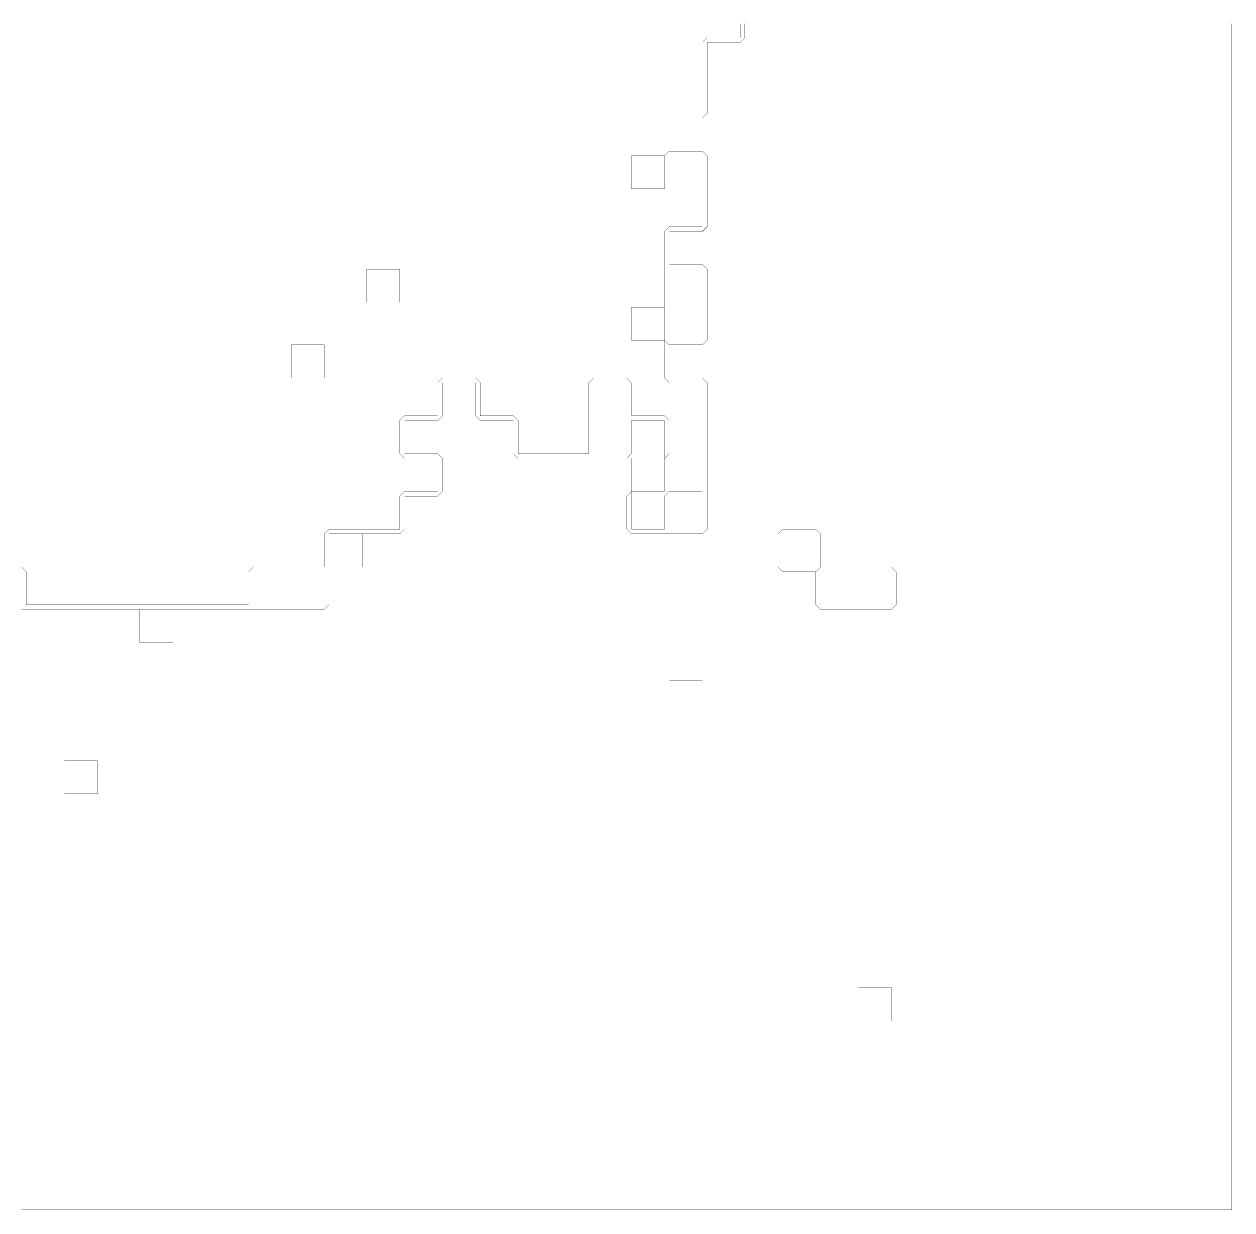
# Model space of a CAD drawing. Header units: metres. Extents: x 0 to 4990, y -4990 to 0.
# Drawn here: x 2495 to 4990, y -4990 to -2540 of the extents above; entities that cross this region are included whole.
import ezdxf

# ---------------------------------------------------------------- set-up
doc = ezdxf.new("R2010")
doc.units = ezdxf.units.M
for name, color, linetype in [('conductor', 1, 'Continuous'), ('dielectric', 8, 'Continuous'), ('substrate', 5, 'Continuous')]:
    doc.layers.add(name, color=color, linetype=linetype)

msp = doc.modelspace()

# ---------------------------------------------------------------- linework, layer by layer
at = {"layer": 'conductor', "const_width": 0.5}
msp.add_lwpolyline([(2490.234375, -3662.109375), (2500, -3671.875), (2500, -3681.640625), (2500, -3691.40625), (2500, -3701.171875), (2500, -3710.9375), (2500, -3720.703125), (2500, -3730.46875), (2500, -3740.234375), (2509.765625, -3740.234375), (2519.53125, -3740.234375), (2529.296875, -3740.234375), (2539.0625, -3740.234375), (2548.828125, -3740.234375), (2558.59375, -3740.234375), (2568.359375, -3740.234375), (2578.125, -3740.234375), (2587.890625, -3740.234375), (2597.65625, -3740.234375), (2607.421875, -3740.234375), (2617.1875, -3740.234375), (2626.953125, -3740.234375), (2636.71875, -3740.234375), (2646.484375, -3740.234375), (2656.25, -3740.234375), (2666.015625, -3740.234375), (2675.78125, -3740.234375), (2685.546875, -3740.234375), (2695.3125, -3740.234375), (2705.078125, -3740.234375), (2714.84375, -3740.234375), (2724.609375, -3740.234375), (2734.375, -3740.234375), (2744.140625, -3740.234375), (2753.90625, -3740.234375), (2763.671875, -3740.234375), (2773.4375, -3740.234375), (2783.203125, -3740.234375), (2792.96875, -3740.234375), (2802.734375, -3740.234375), (2812.5, -3740.234375), (2822.265625, -3740.234375), (2832.03125, -3740.234375), (2841.796875, -3740.234375), (2851.5625, -3740.234375), (2861.328125, -3740.234375), (2871.09375, -3740.234375), (2880.859375, -3740.234375), (2890.625, -3740.234375), (2900.390625, -3740.234375), (2910.15625, -3740.234375), (2919.921875, -3740.234375), (2929.6875, -3740.234375), (2939.453125, -3740.234375), (2949.21875, -3740.234375), (2958.984375, -3740.234375), (2958.984375, -3730.46875), (2958.984375, -3720.703125), (2958.984375, -3710.9375), (2958.984375, -3701.171875), (2958.984375, -3691.40625), (2958.984375, -3681.640625), (2958.984375, -3671.875), (2968.75, -3662.109375), (2978.515625, -3662.109375), (2988.28125, -3662.109375), (2998.046875, -3662.109375), (3007.8125, -3662.109375), (3017.578125, -3662.109375), (3027.34375, -3662.109375), (3037.109375, -3662.109375), (3046.875, -3662.109375), (3056.640625, -3662.109375), (3066.40625, -3662.109375), (3076.171875, -3662.109375), (3085.9375, -3662.109375), (3095.703125, -3662.109375), (3105.46875, -3662.109375), (3115.234375, -3662.109375), (3115.234375, -3652.34375), (3115.234375, -3642.578125), (3115.234375, -3632.8125), (3115.234375, -3623.046875), (3115.234375, -3613.28125), (3115.234375, -3603.515625), (3115.234375, -3593.75), (3125, -3583.984375), (3134.765625, -3583.984375), (3144.53125, -3583.984375), (3154.296875, -3583.984375), (3164.0625, -3583.984375), (3173.828125, -3583.984375), (3183.59375, -3583.984375), (3193.359375, -3583.984375), (3203.125, -3583.984375), (3212.890625, -3583.984375), (3222.65625, -3583.984375), (3232.421875, -3583.984375), (3242.1875, -3583.984375), (3251.953125, -3583.984375), (3261.71875, -3583.984375), (3271.484375, -3583.984375), (3271.484375, -3574.21875), (3271.484375, -3564.453125), (3271.484375, -3554.6875), (3271.484375, -3544.921875), (3271.484375, -3535.15625), (3271.484375, -3525.390625), (3271.484375, -3515.625), (3281.25, -3505.859375), (3291.015625, -3505.859375), (3300.78125, -3505.859375), (3310.546875, -3505.859375), (3320.3125, -3505.859375), (3330.078125, -3505.859375), (3339.84375, -3505.859375), (3349.609375, -3505.859375), (3349.609375, -3496.09375), (3349.609375, -3486.328125), (3349.609375, -3476.5625), (3349.609375, -3466.796875), (3349.609375, -3457.03125), (3349.609375, -3447.265625), (3349.609375, -3437.5), (3339.84375, -3437.5), (3330.078125, -3437.5), (3320.3125, -3437.5), (3310.546875, -3437.5), (3300.78125, -3437.5), (3291.015625, -3437.5), (3281.25, -3437.5), (3271.484375, -3427.734375), (3271.484375, -3417.96875), (3271.484375, -3408.203125), (3271.484375, -3398.4375), (3271.484375, -3388.671875), (3271.484375, -3378.90625), (3271.484375, -3369.140625), (3271.484375, -3359.375), (3281.25, -3349.609375), (3291.015625, -3349.609375), (3300.78125, -3349.609375), (3310.546875, -3349.609375), (3320.3125, -3349.609375), (3330.078125, -3349.609375), (3339.84375, -3349.609375), (3349.609375, -3349.609375), (3349.609375, -3339.84375), (3349.609375, -3330.078125), (3349.609375, -3320.3125), (3349.609375, -3310.546875), (3349.609375, -3300.78125), (3349.609375, -3291.015625), (3349.609375, -3281.25), (3359.375, -3271.484375), (3369.140625, -3271.484375), (3378.90625, -3271.484375), (3388.671875, -3271.484375), (3398.4375, -3271.484375), (3408.203125, -3271.484375), (3417.96875, -3271.484375), (3427.734375, -3271.484375), (3437.5, -3281.25), (3437.5, -3291.015625), (3437.5, -3300.78125), (3437.5, -3310.546875), (3437.5, -3320.3125), (3437.5, -3330.078125), (3437.5, -3339.84375), (3437.5, -3349.609375), (3447.265625, -3349.609375), (3457.03125, -3349.609375), (3466.796875, -3349.609375), (3476.5625, -3349.609375), (3486.328125, -3349.609375), (3496.09375, -3349.609375), (3505.859375, -3349.609375), (3515.625, -3359.375), (3515.625, -3369.140625), (3515.625, -3378.90625), (3515.625, -3388.671875), (3515.625, -3398.4375), (3515.625, -3408.203125), (3515.625, -3417.96875), (3515.625, -3427.734375), (3525.390625, -3427.734375), (3535.15625, -3427.734375), (3544.921875, -3427.734375), (3554.6875, -3427.734375), (3564.453125, -3427.734375), (3574.21875, -3427.734375), (3583.984375, -3427.734375), (3593.75, -3427.734375), (3603.515625, -3427.734375), (3613.28125, -3427.734375), (3623.046875, -3427.734375), (3632.8125, -3427.734375), (3642.578125, -3427.734375), (3652.34375, -3427.734375), (3662.109375, -3427.734375), (3662.109375, -3417.96875), (3662.109375, -3408.203125), (3662.109375, -3398.4375), (3662.109375, -3388.671875), (3662.109375, -3378.90625), (3662.109375, -3369.140625), (3662.109375, -3359.375), (3662.109375, -3349.609375), (3662.109375, -3339.84375), (3662.109375, -3330.078125), (3662.109375, -3320.3125), (3662.109375, -3310.546875), (3662.109375, -3300.78125), (3662.109375, -3291.015625), (3662.109375, -3281.25), (3671.875, -3271.484375), (3681.640625, -3271.484375), (3691.40625, -3271.484375), (3701.171875, -3271.484375), (3710.9375, -3271.484375), (3720.703125, -3271.484375), (3730.46875, -3271.484375), (3740.234375, -3271.484375), (3750, -3281.25), (3750, -3291.015625), (3750, -3300.78125), (3750, -3310.546875), (3750, -3320.3125), (3750, -3330.078125), (3750, -3339.84375), (3750, -3349.609375), (3759.765625, -3349.609375), (3769.53125, -3349.609375), (3779.296875, -3349.609375), (3789.0625, -3349.609375), (3798.828125, -3349.609375), (3808.59375, -3349.609375), (3818.359375, -3349.609375), (3828.125, -3359.375), (3828.125, -3369.140625), (3828.125, -3378.90625), (3828.125, -3388.671875), (3828.125, -3398.4375), (3828.125, -3408.203125), (3828.125, -3417.96875), (3828.125, -3427.734375), (3818.359375, -3437.5), (3808.59375, -3437.5), (3798.828125, -3437.5), (3789.0625, -3437.5), (3779.296875, -3437.5), (3769.53125, -3437.5), (3759.765625, -3437.5), (3750, -3437.5), (3750, -3447.265625), (3750, -3457.03125), (3750, -3466.796875), (3750, -3476.5625), (3750, -3486.328125), (3750, -3496.09375), (3750, -3505.859375), (3750, -3515.625), (3750, -3525.390625), (3750, -3535.15625), (3750, -3544.921875), (3750, -3554.6875), (3750, -3564.453125), (3750, -3574.21875), (3750, -3583.984375), (3759.765625, -3583.984375), (3769.53125, -3583.984375), (3779.296875, -3583.984375), (3789.0625, -3583.984375), (3798.828125, -3583.984375), (3808.59375, -3583.984375), (3818.359375, -3583.984375), (3818.359375, -3574.21875), (3818.359375, -3564.453125), (3818.359375, -3554.6875), (3818.359375, -3544.921875), (3818.359375, -3535.15625), (3818.359375, -3525.390625), (3818.359375, -3515.625), (3828.125, -3505.859375), (3837.890625, -3505.859375), (3847.65625, -3505.859375), (3857.421875, -3505.859375), (3867.1875, -3505.859375), (3876.953125, -3505.859375), (3886.71875, -3505.859375), (3896.484375, -3505.859375), (3896.484375, -3496.09375), (3896.484375, -3486.328125), (3896.484375, -3476.5625), (3896.484375, -3466.796875), (3896.484375, -3457.03125), (3896.484375, -3447.265625), (3896.484375, -3437.5), (3896.484375, -3427.734375), (3896.484375, -3417.96875), (3896.484375, -3408.203125), (3896.484375, -3398.4375), (3896.484375, -3388.671875), (3896.484375, -3378.90625), (3896.484375, -3369.140625), (3896.484375, -3359.375), (3896.484375, -3349.609375), (3896.484375, -3339.84375), (3896.484375, -3330.078125), (3896.484375, -3320.3125), (3896.484375, -3310.546875), (3896.484375, -3300.78125), (3896.484375, -3291.015625), (3896.484375, -3281.25), (3886.71875, -3281.25), (3876.953125, -3281.25), (3867.1875, -3281.25), (3857.421875, -3281.25), (3847.65625, -3281.25), (3837.890625, -3281.25), (3828.125, -3281.25), (3818.359375, -3271.484375), (3818.359375, -3261.71875), (3818.359375, -3251.953125), (3818.359375, -3242.1875), (3818.359375, -3232.421875), (3818.359375, -3222.65625), (3818.359375, -3212.890625), (3818.359375, -3203.125), (3818.359375, -3193.359375), (3818.359375, -3183.59375), (3818.359375, -3173.828125), (3818.359375, -3164.0625), (3818.359375, -3154.296875), (3818.359375, -3144.53125), (3818.359375, -3134.765625), (3818.359375, -3125), (3818.359375, -3115.234375), (3818.359375, -3105.46875), (3818.359375, -3095.703125), (3818.359375, -3085.9375), (3818.359375, -3076.171875), (3818.359375, -3066.40625), (3818.359375, -3056.640625), (3818.359375, -3046.875), (3818.359375, -3037.109375), (3818.359375, -3027.34375), (3818.359375, -3017.578125), (3818.359375, -3007.8125), (3818.359375, -2998.046875), (3818.359375, -2988.28125), (3818.359375, -2978.515625), (3818.359375, -2968.75), (3828.125, -2958.984375), (3837.890625, -2958.984375), (3847.65625, -2958.984375), (3857.421875, -2958.984375), (3867.1875, -2958.984375), (3876.953125, -2958.984375), (3886.71875, -2958.984375), (3896.484375, -2958.984375), (3896.484375, -2949.21875), (3896.484375, -2939.453125), (3896.484375, -2929.6875), (3896.484375, -2919.921875), (3896.484375, -2910.15625), (3896.484375, -2900.390625), (3896.484375, -2890.625), (3896.484375, -2880.859375), (3896.484375, -2871.09375), (3896.484375, -2861.328125), (3896.484375, -2851.5625), (3896.484375, -2841.796875), (3896.484375, -2832.03125), (3896.484375, -2822.265625), (3896.484375, -2812.5), (3896.484375, -2802.734375), (3896.484375, -2792.96875), (3896.484375, -2783.203125), (3896.484375, -2773.4375), (3896.484375, -2763.671875), (3896.484375, -2753.90625), (3896.484375, -2744.140625), (3896.484375, -2734.375), (3896.484375, -2724.609375), (3896.484375, -2714.84375), (3896.484375, -2705.078125), (3896.484375, -2695.3125), (3896.484375, -2685.546875), (3896.484375, -2675.78125), (3896.484375, -2666.015625), (3896.484375, -2656.25), (3896.484375, -2646.484375), (3896.484375, -2636.71875), (3896.484375, -2626.953125), (3896.484375, -2617.1875), (3896.484375, -2607.421875), (3896.484375, -2597.65625), (3896.484375, -2587.890625), (3896.484375, -2578.125), (3906.25, -2568.359375), (3916.015625, -2568.359375), (3925.78125, -2568.359375), (3935.546875, -2568.359375), (3945.3125, -2568.359375), (3955.078125, -2568.359375), (3964.84375, -2568.359375), (3974.609375, -2568.359375), (3974.609375, -2558.59375), (3974.609375, -2548.828125), (3974.609375, -2539.0625)], dxfattribs=at)
at = {"layer": 'dielectric', "const_width": 0.5}
for points in [[(3828.125, -3203.125), (3828.125, -3212.890625), (3828.125, -3222.65625), (3828.125, -3232.421875), (3828.125, -3242.1875), (3828.125, -3251.953125), (3828.125, -3261.71875), (3828.125, -3271.484375), (3837.890625, -3271.484375), (3847.65625, -3271.484375), (3857.421875, -3271.484375), (3867.1875, -3271.484375), (3876.953125, -3271.484375), (3886.71875, -3271.484375), (3896.484375, -3271.484375), (3896.484375, -3261.71875), (3896.484375, -3251.953125), (3896.484375, -3242.1875), (3896.484375, -3232.421875), (3896.484375, -3222.65625), (3896.484375, -3212.890625), (3896.484375, -3203.125), (3886.71875, -3203.125), (3876.953125, -3203.125), (3867.1875, -3203.125), (3857.421875, -3203.125), (3847.65625, -3203.125), (3837.890625, -3203.125)], [(3125, -3593.75), (3125, -3603.515625), (3125, -3613.28125), (3125, -3623.046875), (3125, -3632.8125), (3125, -3642.578125), (3125, -3652.34375), (3125, -3662.109375), (3134.765625, -3662.109375), (3144.53125, -3662.109375), (3154.296875, -3662.109375), (3164.0625, -3662.109375), (3173.828125, -3662.109375), (3183.59375, -3662.109375), (3193.359375, -3662.109375), (3193.359375, -3652.34375), (3193.359375, -3642.578125), (3193.359375, -3632.8125), (3193.359375, -3623.046875), (3193.359375, -3613.28125), (3193.359375, -3603.515625), (3193.359375, -3593.75), (3183.59375, -3593.75), (3173.828125, -3593.75), (3164.0625, -3593.75), (3154.296875, -3593.75), (3144.53125, -3593.75), (3134.765625, -3593.75)], [(2734.375, -3750), (2734.375, -3759.765625), (2734.375, -3769.53125), (2734.375, -3779.296875), (2734.375, -3789.0625), (2734.375, -3798.828125), (2734.375, -3808.59375), (2734.375, -3818.359375), (2744.140625, -3818.359375), (2753.90625, -3818.359375), (2763.671875, -3818.359375), (2773.4375, -3818.359375), (2783.203125, -3818.359375), (2792.96875, -3818.359375), (2802.734375, -3818.359375), (2802.734375, -3808.59375), (2802.734375, -3798.828125), (2802.734375, -3789.0625), (2802.734375, -3779.296875), (2802.734375, -3769.53125), (2802.734375, -3759.765625), (2802.734375, -3750), (2792.96875, -3750), (2783.203125, -3750), (2773.4375, -3750), (2763.671875, -3750), (2753.90625, -3750), (2744.140625, -3750)], [(3828.125, -3828.125), (3828.125, -3837.890625), (3828.125, -3847.65625), (3828.125, -3857.421875), (3828.125, -3867.1875), (3828.125, -3876.953125), (3828.125, -3886.71875), (3828.125, -3896.484375), (3837.890625, -3896.484375), (3847.65625, -3896.484375), (3857.421875, -3896.484375), (3867.1875, -3896.484375), (3876.953125, -3896.484375), (3886.71875, -3896.484375), (3896.484375, -3896.484375), (3896.484375, -3886.71875), (3896.484375, -3876.953125), (3896.484375, -3867.1875), (3896.484375, -3857.421875), (3896.484375, -3847.65625), (3896.484375, -3837.890625), (3896.484375, -3828.125), (3886.71875, -3828.125), (3876.953125, -3828.125), (3867.1875, -3828.125), (3857.421875, -3828.125), (3847.65625, -3828.125), (3837.890625, -3828.125)], [(2578.125, -4062.5), (2578.125, -4072.265625), (2578.125, -4082.03125), (2578.125, -4091.796875), (2578.125, -4101.5625), (2578.125, -4111.328125), (2578.125, -4121.09375), (2578.125, -4130.859375), (2587.890625, -4130.859375), (2597.65625, -4130.859375), (2607.421875, -4130.859375), (2617.1875, -4130.859375), (2626.953125, -4130.859375), (2636.71875, -4130.859375), (2646.484375, -4130.859375), (2646.484375, -4121.09375), (2646.484375, -4111.328125), (2646.484375, -4101.5625), (2646.484375, -4091.796875), (2646.484375, -4082.03125), (2646.484375, -4072.265625), (2646.484375, -4062.5), (2636.71875, -4062.5), (2626.953125, -4062.5), (2617.1875, -4062.5), (2607.421875, -4062.5), (2597.65625, -4062.5), (2587.890625, -4062.5)], [(4218.75, -4531.25), (4218.75, -4541.015625), (4218.75, -4550.78125), (4218.75, -4560.546875), (4218.75, -4570.3125), (4218.75, -4580.078125), (4218.75, -4589.84375), (4218.75, -4599.609375), (4228.515625, -4599.609375), (4238.28125, -4599.609375), (4248.046875, -4599.609375), (4257.8125, -4599.609375), (4267.578125, -4599.609375), (4277.34375, -4599.609375), (4287.109375, -4599.609375), (4287.109375, -4589.84375), (4287.109375, -4580.078125), (4287.109375, -4570.3125), (4287.109375, -4560.546875), (4287.109375, -4550.78125), (4287.109375, -4541.015625), (4287.109375, -4531.25), (4277.34375, -4531.25), (4267.578125, -4531.25), (4257.8125, -4531.25), (4248.046875, -4531.25), (4238.28125, -4531.25), (4228.515625, -4531.25)]]:
    msp.add_lwpolyline(points, close=True, dxfattribs=at)
at = {"layer": 'substrate', "const_width": 0.5}
for points in [[(2490.234375, -4990.234375), (2500, -4990.234375), (2509.765625, -4990.234375), (2519.53125, -4990.234375), (2529.296875, -4990.234375), (2539.0625, -4990.234375), (2548.828125, -4990.234375), (2558.59375, -4990.234375), (2568.359375, -4990.234375), (2578.125, -4990.234375), (2587.890625, -4990.234375), (2597.65625, -4990.234375), (2607.421875, -4990.234375), (2617.1875, -4990.234375), (2626.953125, -4990.234375), (2636.71875, -4990.234375), (2646.484375, -4990.234375), (2656.25, -4990.234375), (2666.015625, -4990.234375), (2675.78125, -4990.234375), (2685.546875, -4990.234375), (2695.3125, -4990.234375), (2705.078125, -4990.234375), (2714.84375, -4990.234375), (2724.609375, -4990.234375), (2734.375, -4990.234375), (2744.140625, -4990.234375), (2753.90625, -4990.234375), (2763.671875, -4990.234375), (2773.4375, -4990.234375), (2783.203125, -4990.234375), (2792.96875, -4990.234375), (2802.734375, -4990.234375), (2812.5, -4990.234375), (2822.265625, -4990.234375), (2832.03125, -4990.234375), (2841.796875, -4990.234375), (2851.5625, -4990.234375), (2861.328125, -4990.234375), (2871.09375, -4990.234375), (2880.859375, -4990.234375), (2890.625, -4990.234375), (2900.390625, -4990.234375), (2910.15625, -4990.234375), (2919.921875, -4990.234375), (2929.6875, -4990.234375), (2939.453125, -4990.234375), (2949.21875, -4990.234375), (2958.984375, -4990.234375), (2968.75, -4990.234375), (2978.515625, -4990.234375), (2988.28125, -4990.234375), (2998.046875, -4990.234375), (3007.8125, -4990.234375), (3017.578125, -4990.234375), (3027.34375, -4990.234375), (3037.109375, -4990.234375), (3046.875, -4990.234375), (3056.640625, -4990.234375), (3066.40625, -4990.234375), (3076.171875, -4990.234375), (3085.9375, -4990.234375), (3095.703125, -4990.234375), (3105.46875, -4990.234375), (3115.234375, -4990.234375), (3125, -4990.234375), (3134.765625, -4990.234375), (3144.53125, -4990.234375), (3154.296875, -4990.234375), (3164.0625, -4990.234375), (3173.828125, -4990.234375), (3183.59375, -4990.234375), (3193.359375, -4990.234375), (3203.125, -4990.234375), (3212.890625, -4990.234375), (3222.65625, -4990.234375), (3232.421875, -4990.234375), (3242.1875, -4990.234375), (3251.953125, -4990.234375), (3261.71875, -4990.234375), (3271.484375, -4990.234375), (3281.25, -4990.234375), (3291.015625, -4990.234375), (3300.78125, -4990.234375), (3310.546875, -4990.234375), (3320.3125, -4990.234375), (3330.078125, -4990.234375), (3339.84375, -4990.234375), (3349.609375, -4990.234375), (3359.375, -4990.234375), (3369.140625, -4990.234375), (3378.90625, -4990.234375), (3388.671875, -4990.234375), (3398.4375, -4990.234375), (3408.203125, -4990.234375), (3417.96875, -4990.234375), (3427.734375, -4990.234375), (3437.5, -4990.234375), (3447.265625, -4990.234375), (3457.03125, -4990.234375), (3466.796875, -4990.234375), (3476.5625, -4990.234375), (3486.328125, -4990.234375), (3496.09375, -4990.234375), (3505.859375, -4990.234375), (3515.625, -4990.234375), (3525.390625, -4990.234375), (3535.15625, -4990.234375), (3544.921875, -4990.234375), (3554.6875, -4990.234375), (3564.453125, -4990.234375), (3574.21875, -4990.234375), (3583.984375, -4990.234375), (3593.75, -4990.234375), (3603.515625, -4990.234375), (3613.28125, -4990.234375), (3623.046875, -4990.234375), (3632.8125, -4990.234375), (3642.578125, -4990.234375), (3652.34375, -4990.234375), (3662.109375, -4990.234375), (3671.875, -4990.234375), (3681.640625, -4990.234375), (3691.40625, -4990.234375), (3701.171875, -4990.234375), (3710.9375, -4990.234375), (3720.703125, -4990.234375), (3730.46875, -4990.234375), (3740.234375, -4990.234375), (3750, -4990.234375), (3759.765625, -4990.234375), (3769.53125, -4990.234375), (3779.296875, -4990.234375), (3789.0625, -4990.234375), (3798.828125, -4990.234375), (3808.59375, -4990.234375), (3818.359375, -4990.234375), (3828.125, -4990.234375), (3837.890625, -4990.234375), (3847.65625, -4990.234375), (3857.421875, -4990.234375), (3867.1875, -4990.234375), (3876.953125, -4990.234375), (3886.71875, -4990.234375), (3896.484375, -4990.234375), (3906.25, -4990.234375), (3916.015625, -4990.234375), (3925.78125, -4990.234375), (3935.546875, -4990.234375), (3945.3125, -4990.234375), (3955.078125, -4990.234375), (3964.84375, -4990.234375), (3974.609375, -4990.234375), (3984.375, -4990.234375), (3994.140625, -4990.234375), (4003.90625, -4990.234375), (4013.671875, -4990.234375), (4023.4375, -4990.234375), (4033.203125, -4990.234375), (4042.96875, -4990.234375), (4052.734375, -4990.234375), (4062.5, -4990.234375), (4072.265625, -4990.234375), (4082.03125, -4990.234375), (4091.796875, -4990.234375), (4101.5625, -4990.234375), (4111.328125, -4990.234375), (4121.09375, -4990.234375), (4130.859375, -4990.234375), (4140.625, -4990.234375), (4150.390625, -4990.234375), (4160.15625, -4990.234375), (4169.921875, -4990.234375), (4179.6875, -4990.234375), (4189.453125, -4990.234375), (4199.21875, -4990.234375), (4208.984375, -4990.234375), (4218.75, -4990.234375), (4228.515625, -4990.234375), (4238.28125, -4990.234375), (4248.046875, -4990.234375), (4257.8125, -4990.234375), (4267.578125, -4990.234375), (4277.34375, -4990.234375), (4287.109375, -4990.234375), (4296.875, -4990.234375), (4306.640625, -4990.234375), (4316.40625, -4990.234375), (4326.171875, -4990.234375), (4335.9375, -4990.234375), (4345.703125, -4990.234375), (4355.46875, -4990.234375), (4365.234375, -4990.234375), (4375, -4990.234375), (4384.765625, -4990.234375), (4394.53125, -4990.234375), (4404.296875, -4990.234375), (4414.0625, -4990.234375), (4423.828125, -4990.234375), (4433.59375, -4990.234375), (4443.359375, -4990.234375), (4453.125, -4990.234375), (4462.890625, -4990.234375), (4472.65625, -4990.234375), (4482.421875, -4990.234375), (4492.1875, -4990.234375), (4501.953125, -4990.234375), (4511.71875, -4990.234375), (4521.484375, -4990.234375), (4531.25, -4990.234375), (4541.015625, -4990.234375), (4550.78125, -4990.234375), (4560.546875, -4990.234375), (4570.3125, -4990.234375), (4580.078125, -4990.234375), (4589.84375, -4990.234375), (4599.609375, -4990.234375), (4609.375, -4990.234375), (4619.140625, -4990.234375), (4628.90625, -4990.234375), (4638.671875, -4990.234375), (4648.4375, -4990.234375), (4658.203125, -4990.234375), (4667.96875, -4990.234375), (4677.734375, -4990.234375), (4687.5, -4990.234375), (4697.265625, -4990.234375), (4707.03125, -4990.234375), (4716.796875, -4990.234375), (4726.5625, -4990.234375), (4736.328125, -4990.234375), (4746.09375, -4990.234375), (4755.859375, -4990.234375), (4765.625, -4990.234375), (4775.390625, -4990.234375), (4785.15625, -4990.234375), (4794.921875, -4990.234375), (4804.6875, -4990.234375), (4814.453125, -4990.234375), (4824.21875, -4990.234375), (4833.984375, -4990.234375), (4843.75, -4990.234375), (4853.515625, -4990.234375), (4863.28125, -4990.234375), (4873.046875, -4990.234375), (4882.8125, -4990.234375), (4892.578125, -4990.234375), (4902.34375, -4990.234375), (4912.109375, -4990.234375), (4921.875, -4990.234375), (4931.640625, -4990.234375), (4941.40625, -4990.234375), (4951.171875, -4990.234375), (4960.9375, -4990.234375), (4970.703125, -4990.234375), (4980.46875, -4990.234375), (4990.234375, -4990.234375), (4990.234375, -4980.46875), (4990.234375, -4970.703125), (4990.234375, -4960.9375), (4990.234375, -4951.171875), (4990.234375, -4941.40625), (4990.234375, -4931.640625), (4990.234375, -4921.875), (4990.234375, -4912.109375), (4990.234375, -4902.34375), (4990.234375, -4892.578125), (4990.234375, -4882.8125), (4990.234375, -4873.046875), (4990.234375, -4863.28125), (4990.234375, -4853.515625), (4990.234375, -4843.75), (4990.234375, -4833.984375), (4990.234375, -4824.21875), (4990.234375, -4814.453125), (4990.234375, -4804.6875), (4990.234375, -4794.921875), (4990.234375, -4785.15625), (4990.234375, -4775.390625), (4990.234375, -4765.625), (4990.234375, -4755.859375), (4990.234375, -4746.09375), (4990.234375, -4736.328125), (4990.234375, -4726.5625), (4990.234375, -4716.796875), (4990.234375, -4707.03125), (4990.234375, -4697.265625), (4990.234375, -4687.5), (4990.234375, -4677.734375), (4990.234375, -4667.96875), (4990.234375, -4658.203125), (4990.234375, -4648.4375), (4990.234375, -4638.671875), (4990.234375, -4628.90625), (4990.234375, -4619.140625), (4990.234375, -4609.375), (4990.234375, -4599.609375), (4990.234375, -4589.84375), (4990.234375, -4580.078125), (4990.234375, -4570.3125), (4990.234375, -4560.546875), (4990.234375, -4550.78125), (4990.234375, -4541.015625), (4990.234375, -4531.25), (4990.234375, -4521.484375), (4990.234375, -4511.71875), (4990.234375, -4501.953125), (4990.234375, -4492.1875), (4990.234375, -4482.421875), (4990.234375, -4472.65625), (4990.234375, -4462.890625), (4990.234375, -4453.125), (4990.234375, -4443.359375), (4990.234375, -4433.59375), (4990.234375, -4423.828125), (4990.234375, -4414.0625), (4990.234375, -4404.296875), (4990.234375, -4394.53125), (4990.234375, -4384.765625), (4990.234375, -4375), (4990.234375, -4365.234375), (4990.234375, -4355.46875), (4990.234375, -4345.703125), (4990.234375, -4335.9375), (4990.234375, -4326.171875), (4990.234375, -4316.40625), (4990.234375, -4306.640625), (4990.234375, -4296.875), (4990.234375, -4287.109375), (4990.234375, -4277.34375), (4990.234375, -4267.578125), (4990.234375, -4257.8125), (4990.234375, -4248.046875), (4990.234375, -4238.28125), (4990.234375, -4228.515625), (4990.234375, -4218.75), (4990.234375, -4208.984375), (4990.234375, -4199.21875), (4990.234375, -4189.453125), (4990.234375, -4179.6875), (4990.234375, -4169.921875), (4990.234375, -4160.15625), (4990.234375, -4150.390625), (4990.234375, -4140.625), (4990.234375, -4130.859375), (4990.234375, -4121.09375), (4990.234375, -4111.328125), (4990.234375, -4101.5625), (4990.234375, -4091.796875), (4990.234375, -4082.03125), (4990.234375, -4072.265625), (4990.234375, -4062.5), (4990.234375, -4052.734375), (4990.234375, -4042.96875), (4990.234375, -4033.203125), (4990.234375, -4023.4375), (4990.234375, -4013.671875), (4990.234375, -4003.90625), (4990.234375, -3994.140625), (4990.234375, -3984.375), (4990.234375, -3974.609375), (4990.234375, -3964.84375), (4990.234375, -3955.078125), (4990.234375, -3945.3125), (4990.234375, -3935.546875), (4990.234375, -3925.78125), (4990.234375, -3916.015625), (4990.234375, -3906.25), (4990.234375, -3896.484375), (4990.234375, -3886.71875), (4990.234375, -3876.953125), (4990.234375, -3867.1875), (4990.234375, -3857.421875), (4990.234375, -3847.65625), (4990.234375, -3837.890625), (4990.234375, -3828.125), (4990.234375, -3818.359375), (4990.234375, -3808.59375), (4990.234375, -3798.828125), (4990.234375, -3789.0625), (4990.234375, -3779.296875), (4990.234375, -3769.53125), (4990.234375, -3759.765625), (4990.234375, -3750), (4990.234375, -3740.234375), (4990.234375, -3730.46875), (4990.234375, -3720.703125), (4990.234375, -3710.9375), (4990.234375, -3701.171875), (4990.234375, -3691.40625), (4990.234375, -3681.640625), (4990.234375, -3671.875), (4990.234375, -3662.109375), (4990.234375, -3652.34375), (4990.234375, -3642.578125), (4990.234375, -3632.8125), (4990.234375, -3623.046875), (4990.234375, -3613.28125), (4990.234375, -3603.515625), (4990.234375, -3593.75), (4990.234375, -3583.984375), (4990.234375, -3574.21875), (4990.234375, -3564.453125), (4990.234375, -3554.6875), (4990.234375, -3544.921875), (4990.234375, -3535.15625), (4990.234375, -3525.390625), (4990.234375, -3515.625), (4990.234375, -3505.859375), (4990.234375, -3496.09375), (4990.234375, -3486.328125), (4990.234375, -3476.5625), (4990.234375, -3466.796875), (4990.234375, -3457.03125), (4990.234375, -3447.265625), (4990.234375, -3437.5), (4990.234375, -3427.734375), (4990.234375, -3417.96875), (4990.234375, -3408.203125), (4990.234375, -3398.4375), (4990.234375, -3388.671875), (4990.234375, -3378.90625), (4990.234375, -3369.140625), (4990.234375, -3359.375), (4990.234375, -3349.609375), (4990.234375, -3339.84375), (4990.234375, -3330.078125), (4990.234375, -3320.3125), (4990.234375, -3310.546875), (4990.234375, -3300.78125), (4990.234375, -3291.015625), (4990.234375, -3281.25), (4990.234375, -3271.484375), (4990.234375, -3261.71875), (4990.234375, -3251.953125), (4990.234375, -3242.1875), (4990.234375, -3232.421875), (4990.234375, -3222.65625), (4990.234375, -3212.890625), (4990.234375, -3203.125), (4990.234375, -3193.359375), (4990.234375, -3183.59375), (4990.234375, -3173.828125), (4990.234375, -3164.0625), (4990.234375, -3154.296875), (4990.234375, -3144.53125), (4990.234375, -3134.765625), (4990.234375, -3125), (4990.234375, -3115.234375), (4990.234375, -3105.46875), (4990.234375, -3095.703125), (4990.234375, -3085.9375), (4990.234375, -3076.171875), (4990.234375, -3066.40625), (4990.234375, -3056.640625), (4990.234375, -3046.875), (4990.234375, -3037.109375), (4990.234375, -3027.34375), (4990.234375, -3017.578125), (4990.234375, -3007.8125), (4990.234375, -2998.046875), (4990.234375, -2988.28125), (4990.234375, -2978.515625), (4990.234375, -2968.75), (4990.234375, -2958.984375), (4990.234375, -2949.21875), (4990.234375, -2939.453125), (4990.234375, -2929.6875), (4990.234375, -2919.921875), (4990.234375, -2910.15625), (4990.234375, -2900.390625), (4990.234375, -2890.625), (4990.234375, -2880.859375), (4990.234375, -2871.09375), (4990.234375, -2861.328125), (4990.234375, -2851.5625), (4990.234375, -2841.796875), (4990.234375, -2832.03125), (4990.234375, -2822.265625), (4990.234375, -2812.5), (4990.234375, -2802.734375), (4990.234375, -2792.96875), (4990.234375, -2783.203125), (4990.234375, -2773.4375), (4990.234375, -2763.671875), (4990.234375, -2753.90625), (4990.234375, -2744.140625), (4990.234375, -2734.375), (4990.234375, -2724.609375), (4990.234375, -2714.84375), (4990.234375, -2705.078125), (4990.234375, -2695.3125), (4990.234375, -2685.546875), (4990.234375, -2675.78125), (4990.234375, -2666.015625), (4990.234375, -2656.25), (4990.234375, -2646.484375), (4990.234375, -2636.71875), (4990.234375, -2626.953125), (4990.234375, -2617.1875), (4990.234375, -2607.421875), (4990.234375, -2597.65625), (4990.234375, -2587.890625), (4990.234375, -2578.125), (4990.234375, -2568.359375), (4990.234375, -2558.59375), (4990.234375, -2548.828125), (4990.234375, -2539.0625)], [(3984.375, -2539.0625), (3984.375, -2548.828125), (3984.375, -2558.59375), (3984.375, -2568.359375), (3974.609375, -2578.125), (3964.84375, -2578.125), (3955.078125, -2578.125), (3945.3125, -2578.125), (3935.546875, -2578.125), (3925.78125, -2578.125), (3916.015625, -2578.125), (3906.25, -2578.125), (3906.25, -2587.890625), (3906.25, -2597.65625), (3906.25, -2607.421875), (3906.25, -2617.1875), (3906.25, -2626.953125), (3906.25, -2636.71875), (3906.25, -2646.484375), (3906.25, -2656.25), (3906.25, -2666.015625), (3906.25, -2675.78125), (3906.25, -2685.546875), (3906.25, -2695.3125), (3906.25, -2705.078125), (3906.25, -2714.84375), (3906.25, -2724.609375), (3896.484375, -2734.375), (3886.71875, -2734.375), (3876.953125, -2734.375), (3867.1875, -2734.375), (3857.421875, -2734.375), (3847.65625, -2734.375), (3837.890625, -2734.375), (3828.125, -2734.375), (3828.125, -2744.140625), (3828.125, -2753.90625), (3828.125, -2763.671875), (3828.125, -2773.4375), (3828.125, -2783.203125), (3828.125, -2792.96875), (3828.125, -2802.734375), (3818.359375, -2812.5), (3808.59375, -2812.5), (3798.828125, -2812.5), (3789.0625, -2812.5), (3779.296875, -2812.5), (3769.53125, -2812.5), (3759.765625, -2812.5), (3750, -2812.5), (3750, -2822.265625), (3750, -2832.03125), (3750, -2841.796875), (3750, -2851.5625), (3750, -2861.328125), (3750, -2871.09375), (3750, -2880.859375), (3759.765625, -2880.859375), (3769.53125, -2880.859375), (3779.296875, -2880.859375), (3789.0625, -2880.859375), (3798.828125, -2880.859375), (3808.59375, -2880.859375), (3818.359375, -2880.859375), (3818.359375, -2871.09375), (3818.359375, -2861.328125), (3818.359375, -2851.5625), (3818.359375, -2841.796875), (3818.359375, -2832.03125), (3818.359375, -2822.265625), (3818.359375, -2812.5), (3828.125, -2802.734375), (3837.890625, -2802.734375), (3847.65625, -2802.734375), (3857.421875, -2802.734375), (3867.1875, -2802.734375), (3876.953125, -2802.734375), (3886.71875, -2802.734375), (3896.484375, -2802.734375), (3906.25, -2812.5), (3906.25, -2822.265625), (3906.25, -2832.03125), (3906.25, -2841.796875), (3906.25, -2851.5625), (3906.25, -2861.328125), (3906.25, -2871.09375), (3906.25, -2880.859375), (3906.25, -2890.625), (3906.25, -2900.390625), (3906.25, -2910.15625), (3906.25, -2919.921875), (3906.25, -2929.6875), (3906.25, -2939.453125), (3906.25, -2949.21875), (3906.25, -2958.984375), (3896.484375, -2968.75), (3886.71875, -2968.75), (3876.953125, -2968.75), (3867.1875, -2968.75), (3857.421875, -2968.75), (3847.65625, -2968.75), (3837.890625, -2968.75), (3828.125, -2968.75), (3828.125, -2978.515625), (3828.125, -2988.28125), (3828.125, -2998.046875), (3828.125, -3007.8125), (3828.125, -3017.578125), (3828.125, -3027.34375), (3828.125, -3037.109375), (3837.890625, -3037.109375), (3847.65625, -3037.109375), (3857.421875, -3037.109375), (3867.1875, -3037.109375), (3876.953125, -3037.109375), (3886.71875, -3037.109375), (3896.484375, -3037.109375), (3906.25, -3046.875), (3906.25, -3056.640625), (3906.25, -3066.40625), (3906.25, -3076.171875), (3906.25, -3085.9375), (3906.25, -3095.703125), (3906.25, -3105.46875), (3906.25, -3115.234375), (3906.25, -3125), (3906.25, -3134.765625), (3906.25, -3144.53125), (3906.25, -3154.296875), (3906.25, -3164.0625), (3906.25, -3173.828125), (3906.25, -3183.59375), (3906.25, -3193.359375), (3896.484375, -3203.125), (3886.71875, -3203.125), (3876.953125, -3203.125), (3867.1875, -3203.125), (3857.421875, -3203.125), (3847.65625, -3203.125), (3837.890625, -3203.125), (3828.125, -3203.125), (3818.359375, -3193.359375), (3818.359375, -3183.59375), (3818.359375, -3173.828125), (3818.359375, -3164.0625), (3818.359375, -3154.296875), (3818.359375, -3144.53125), (3818.359375, -3134.765625), (3818.359375, -3125), (3808.59375, -3125), (3798.828125, -3125), (3789.0625, -3125), (3779.296875, -3125), (3769.53125, -3125), (3759.765625, -3125), (3750, -3125), (3750, -3134.765625), (3750, -3144.53125), (3750, -3154.296875), (3750, -3164.0625), (3750, -3173.828125), (3750, -3183.59375), (3750, -3193.359375), (3759.765625, -3193.359375), (3769.53125, -3193.359375), (3779.296875, -3193.359375), (3789.0625, -3193.359375), (3798.828125, -3193.359375), (3808.59375, -3193.359375), (3818.359375, -3193.359375), (3828.125, -3203.125), (3828.125, -3212.890625), (3828.125, -3222.65625), (3828.125, -3232.421875), (3828.125, -3242.1875), (3828.125, -3251.953125), (3828.125, -3261.71875), (3828.125, -3271.484375), (3837.890625, -3271.484375), (3847.65625, -3271.484375), (3857.421875, -3271.484375), (3867.1875, -3271.484375), (3876.953125, -3271.484375), (3886.71875, -3271.484375), (3896.484375, -3271.484375), (3906.25, -3281.25), (3906.25, -3291.015625), (3906.25, -3300.78125), (3906.25, -3310.546875), (3906.25, -3320.3125), (3906.25, -3330.078125), (3906.25, -3339.84375), (3906.25, -3349.609375), (3906.25, -3359.375), (3906.25, -3369.140625), (3906.25, -3378.90625), (3906.25, -3388.671875), (3906.25, -3398.4375), (3906.25, -3408.203125), (3906.25, -3417.96875), (3906.25, -3427.734375), (3906.25, -3437.5), (3906.25, -3447.265625), (3906.25, -3457.03125), (3906.25, -3466.796875), (3906.25, -3476.5625), (3906.25, -3486.328125), (3906.25, -3496.09375), (3906.25, -3505.859375), (3906.25, -3515.625), (3906.25, -3525.390625), (3906.25, -3535.15625), (3906.25, -3544.921875), (3906.25, -3554.6875), (3906.25, -3564.453125), (3906.25, -3574.21875), (3906.25, -3583.984375), (3896.484375, -3593.75), (3886.71875, -3593.75), (3876.953125, -3593.75), (3867.1875, -3593.75), (3857.421875, -3593.75), (3847.65625, -3593.75), (3837.890625, -3593.75), (3828.125, -3593.75), (3818.359375, -3593.75), (3808.59375, -3593.75), (3798.828125, -3593.75), (3789.0625, -3593.75), (3779.296875, -3593.75), (3769.53125, -3593.75), (3759.765625, -3593.75), (3750, -3593.75), (3740.234375, -3583.984375), (3740.234375, -3574.21875), (3740.234375, -3564.453125), (3740.234375, -3554.6875), (3740.234375, -3544.921875), (3740.234375, -3535.15625), (3740.234375, -3525.390625), (3740.234375, -3515.625), (3750, -3505.859375), (3759.765625, -3505.859375), (3769.53125, -3505.859375), (3779.296875, -3505.859375), (3789.0625, -3505.859375), (3798.828125, -3505.859375), (3808.59375, -3505.859375), (3818.359375, -3505.859375), (3818.359375, -3496.09375), (3818.359375, -3486.328125), (3818.359375, -3476.5625), (3818.359375, -3466.796875), (3818.359375, -3457.03125), (3818.359375, -3447.265625), (3818.359375, -3437.5), (3818.359375, -3427.734375), (3818.359375, -3417.96875), (3818.359375, -3408.203125), (3818.359375, -3398.4375), (3818.359375, -3388.671875), (3818.359375, -3378.90625), (3818.359375, -3369.140625), (3818.359375, -3359.375), (3808.59375, -3359.375), (3798.828125, -3359.375), (3789.0625, -3359.375), (3779.296875, -3359.375), (3769.53125, -3359.375), (3759.765625, -3359.375), (3750, -3359.375), (3750, -3369.140625), (3750, -3378.90625), (3750, -3388.671875), (3750, -3398.4375), (3750, -3408.203125), (3750, -3417.96875), (3750, -3427.734375), (3740.234375, -3437.5), (3730.46875, -3437.5), (3720.703125, -3437.5), (3710.9375, -3437.5), (3701.171875, -3437.5), (3691.40625, -3437.5), (3681.640625, -3437.5), (3671.875, -3437.5), (3662.109375, -3437.5), (3652.34375, -3437.5), (3642.578125, -3437.5), (3632.8125, -3437.5), (3623.046875, -3437.5), (3613.28125, -3437.5), (3603.515625, -3437.5), (3593.75, -3437.5), (3583.984375, -3437.5), (3574.21875, -3437.5), (3564.453125, -3437.5), (3554.6875, -3437.5), (3544.921875, -3437.5), (3535.15625, -3437.5), (3525.390625, -3437.5), (3515.625, -3437.5), (3505.859375, -3427.734375), (3505.859375, -3417.96875), (3505.859375, -3408.203125), (3505.859375, -3398.4375), (3505.859375, -3388.671875), (3505.859375, -3378.90625), (3505.859375, -3369.140625), (3505.859375, -3359.375), (3496.09375, -3359.375), (3486.328125, -3359.375), (3476.5625, -3359.375), (3466.796875, -3359.375), (3457.03125, -3359.375), (3447.265625, -3359.375), (3437.5, -3359.375), (3427.734375, -3349.609375), (3427.734375, -3339.84375), (3427.734375, -3330.078125), (3427.734375, -3320.3125), (3427.734375, -3310.546875), (3427.734375, -3300.78125), (3427.734375, -3291.015625), (3427.734375, -3281.25), (3417.96875, -3281.25), (3408.203125, -3281.25), (3398.4375, -3281.25), (3388.671875, -3281.25), (3378.90625, -3281.25), (3369.140625, -3281.25), (3359.375, -3281.25), (3359.375, -3291.015625), (3359.375, -3300.78125), (3359.375, -3310.546875), (3359.375, -3320.3125), (3359.375, -3330.078125), (3359.375, -3339.84375), (3359.375, -3349.609375), (3349.609375, -3359.375), (3339.84375, -3359.375), (3330.078125, -3359.375), (3320.3125, -3359.375), (3310.546875, -3359.375), (3300.78125, -3359.375), (3291.015625, -3359.375), (3281.25, -3359.375), (3281.25, -3369.140625), (3281.25, -3378.90625), (3281.25, -3388.671875), (3281.25, -3398.4375), (3281.25, -3408.203125), (3281.25, -3417.96875), (3281.25, -3427.734375), (3291.015625, -3427.734375), (3300.78125, -3427.734375), (3310.546875, -3427.734375), (3320.3125, -3427.734375), (3330.078125, -3427.734375), (3339.84375, -3427.734375), (3349.609375, -3427.734375), (3359.375, -3437.5), (3359.375, -3447.265625), (3359.375, -3457.03125), (3359.375, -3466.796875), (3359.375, -3476.5625), (3359.375, -3486.328125), (3359.375, -3496.09375), (3359.375, -3505.859375), (3349.609375, -3515.625), (3339.84375, -3515.625), (3330.078125, -3515.625), (3320.3125, -3515.625), (3310.546875, -3515.625), (3300.78125, -3515.625), (3291.015625, -3515.625), (3281.25, -3515.625), (3281.25, -3525.390625), (3281.25, -3535.15625), (3281.25, -3544.921875), (3281.25, -3554.6875), (3281.25, -3564.453125), (3281.25, -3574.21875), (3281.25, -3583.984375), (3271.484375, -3593.75), (3261.71875, -3593.75), (3251.953125, -3593.75), (3242.1875, -3593.75), (3232.421875, -3593.75), (3222.65625, -3593.75), (3212.890625, -3593.75), (3203.125, -3593.75), (3193.359375, -3593.75), (3183.59375, -3593.75), (3173.828125, -3593.75), (3164.0625, -3593.75), (3154.296875, -3593.75), (3144.53125, -3593.75), (3134.765625, -3593.75), (3125, -3593.75), (3125, -3603.515625), (3125, -3613.28125), (3125, -3623.046875), (3125, -3632.8125), (3125, -3642.578125), (3125, -3652.34375), (3125, -3662.109375), (3125, -3671.875), (3125, -3681.640625), (3125, -3691.40625), (3125, -3701.171875), (3125, -3710.9375), (3125, -3720.703125), (3125, -3730.46875), (3125, -3740.234375), (3115.234375, -3750), (3105.46875, -3750), (3095.703125, -3750), (3085.9375, -3750), (3076.171875, -3750), (3066.40625, -3750), (3056.640625, -3750), (3046.875, -3750), (3037.109375, -3750), (3027.34375, -3750), (3017.578125, -3750), (3007.8125, -3750), (2998.046875, -3750), (2988.28125, -3750), (2978.515625, -3750), (2968.75, -3750), (2958.984375, -3750), (2949.21875, -3750), (2939.453125, -3750), (2929.6875, -3750), (2919.921875, -3750), (2910.15625, -3750), (2900.390625, -3750), (2890.625, -3750), (2880.859375, -3750), (2871.09375, -3750), (2861.328125, -3750), (2851.5625, -3750), (2841.796875, -3750), (2832.03125, -3750), (2822.265625, -3750), (2812.5, -3750), (2802.734375, -3750), (2792.96875, -3750), (2783.203125, -3750), (2773.4375, -3750), (2763.671875, -3750), (2753.90625, -3750), (2744.140625, -3750), (2734.375, -3750), (2724.609375, -3750), (2714.84375, -3750), (2705.078125, -3750), (2695.3125, -3750), (2685.546875, -3750), (2675.78125, -3750), (2666.015625, -3750), (2656.25, -3750), (2646.484375, -3750), (2636.71875, -3750), (2626.953125, -3750), (2617.1875, -3750), (2607.421875, -3750), (2597.65625, -3750), (2587.890625, -3750), (2578.125, -3750), (2568.359375, -3750), (2558.59375, -3750), (2548.828125, -3750), (2539.0625, -3750), (2529.296875, -3750), (2519.53125, -3750), (2509.765625, -3750), (2500, -3750), (2490.234375, -3750)]]:
    msp.add_lwpolyline(points, dxfattribs=at)
for points in [[(3203.125, -3046.875), (3203.125, -3056.640625), (3203.125, -3066.40625), (3203.125, -3076.171875), (3203.125, -3085.9375), (3203.125, -3095.703125), (3203.125, -3105.46875), (3203.125, -3115.234375), (3212.890625, -3115.234375), (3222.65625, -3115.234375), (3232.421875, -3115.234375), (3242.1875, -3115.234375), (3251.953125, -3115.234375), (3261.71875, -3115.234375), (3271.484375, -3115.234375), (3271.484375, -3105.46875), (3271.484375, -3095.703125), (3271.484375, -3085.9375), (3271.484375, -3076.171875), (3271.484375, -3066.40625), (3271.484375, -3056.640625), (3271.484375, -3046.875), (3261.71875, -3046.875), (3251.953125, -3046.875), (3242.1875, -3046.875), (3232.421875, -3046.875), (3222.65625, -3046.875), (3212.890625, -3046.875)], [(3046.875, -3203.125), (3046.875, -3212.890625), (3046.875, -3222.65625), (3046.875, -3232.421875), (3046.875, -3242.1875), (3046.875, -3251.953125), (3046.875, -3261.71875), (3046.875, -3271.484375), (3056.640625, -3271.484375), (3066.40625, -3271.484375), (3076.171875, -3271.484375), (3085.9375, -3271.484375), (3095.703125, -3271.484375), (3105.46875, -3271.484375), (3115.234375, -3271.484375), (3115.234375, -3261.71875), (3115.234375, -3251.953125), (3115.234375, -3242.1875), (3115.234375, -3232.421875), (3115.234375, -3222.65625), (3115.234375, -3212.890625), (3115.234375, -3203.125), (3105.46875, -3203.125), (3095.703125, -3203.125), (3085.9375, -3203.125), (3076.171875, -3203.125), (3066.40625, -3203.125), (3056.640625, -3203.125)], [(4052.734375, -3593.75), (4062.5, -3583.984375), (4072.265625, -3583.984375), (4082.03125, -3583.984375), (4091.796875, -3583.984375), (4101.5625, -3583.984375), (4111.328125, -3583.984375), (4121.09375, -3583.984375), (4130.859375, -3583.984375), (4140.625, -3593.75), (4140.625, -3603.515625), (4140.625, -3613.28125), (4140.625, -3623.046875), (4140.625, -3632.8125), (4140.625, -3642.578125), (4140.625, -3652.34375), (4140.625, -3662.109375), (4130.859375, -3671.875), (4121.09375, -3671.875), (4111.328125, -3671.875), (4101.5625, -3671.875), (4091.796875, -3671.875), (4082.03125, -3671.875), (4072.265625, -3671.875), (4062.5, -3671.875), (4052.734375, -3662.109375), (4052.734375, -3652.34375), (4052.734375, -3642.578125), (4052.734375, -3632.8125), (4052.734375, -3623.046875), (4052.734375, -3613.28125), (4052.734375, -3603.515625)], [(4130.859375, -3671.875), (4140.625, -3662.109375), (4150.390625, -3662.109375), (4160.15625, -3662.109375), (4169.921875, -3662.109375), (4179.6875, -3662.109375), (4189.453125, -3662.109375), (4199.21875, -3662.109375), (4208.984375, -3662.109375), (4218.75, -3662.109375), (4228.515625, -3662.109375), (4238.28125, -3662.109375), (4248.046875, -3662.109375), (4257.8125, -3662.109375), (4267.578125, -3662.109375), (4277.34375, -3662.109375), (4287.109375, -3662.109375), (4296.875, -3671.875), (4296.875, -3681.640625), (4296.875, -3691.40625), (4296.875, -3701.171875), (4296.875, -3710.9375), (4296.875, -3720.703125), (4296.875, -3730.46875), (4296.875, -3740.234375), (4287.109375, -3750), (4277.34375, -3750), (4267.578125, -3750), (4257.8125, -3750), (4248.046875, -3750), (4238.28125, -3750), (4228.515625, -3750), (4218.75, -3750), (4208.984375, -3750), (4199.21875, -3750), (4189.453125, -3750), (4179.6875, -3750), (4169.921875, -3750), (4160.15625, -3750), (4150.390625, -3750), (4140.625, -3750), (4130.859375, -3740.234375), (4130.859375, -3730.46875), (4130.859375, -3720.703125), (4130.859375, -3710.9375), (4130.859375, -3701.171875), (4130.859375, -3691.40625), (4130.859375, -3681.640625)]]:
    msp.add_lwpolyline(points, close=True, dxfattribs=at)

doc.saveas('drawing.dxf')
